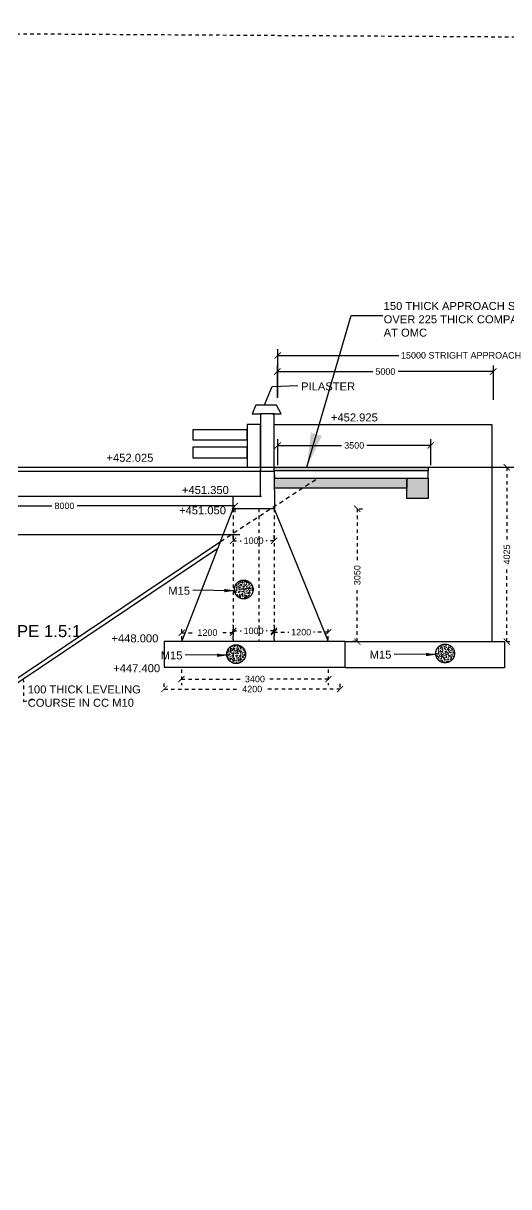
# Model space of a CAD drawing. Header units: inches. Extents: x 334 to 11487, y 381 to 10656.
# Drawn here: x 529.4 to 543.51, y 494.18 to 528.01 of the extents above; entities that cross this region are included whole.
import ezdxf

# ---------------------------------------------------------------- set-up
doc = ezdxf.new("R2010")
doc.units = ezdxf.units.IN
doc.header["$MEASUREMENT"] = 0
doc.linetypes.add('DASHDOT', pattern=[1, 0.5, -0.25, 0, -0.25])
doc.linetypes.add('HIDDEN', pattern=[9.525, 6.35, -3.175])
for name, color, linetype in [('DIMENSION', 255, 'Continuous'), ('DRAWING', 7, 'Continuous'), ('HATCH', 7, 'Continuous'), ('TEXT', 255, 'Continuous')]:
    doc.layers.add(name, color=color, linetype=linetype)
doc.layers.get('0').off()
doc.styles.get("Standard").update_dxf_attribs({"font": 'arial.ttf'})
doc.styles.add('TIMES NEW ROMAN', font='times.ttf')
doc.dimstyles.new('dig', dxfattribs={"dimtxt": 0.1875, "dimasz": 0.18, "dimexe": 0.18, "dimexo": 0.0625, "dimgap": 0.09, "dimtad": 0, "dimtih": 1, "dimtoh": 1, "dimdec": 4, "dimzin": 0, "dimdsep": 46, "dimtxsty": 'Standard', "dimblk": 'ARCHTICK', "dimcen": 0.09, "dimadec": 0, "dimazin": 0, "dimtfac": 1, "dimtdec": 4, "dimtofl": 0, "dimtmove": 0, "dimatfit": 3, "dimldrblk": 'ARCHTICK', "dimfxl": 1, "dimtolj": 1, "dimtzin": 0, "dimarcsym": 0})
doc.dimstyles.new('ISO-25', dxfattribs={"dimtxt": 0.636364, "dimasz": 1, "dimexe": 1.25, "dimexo": 0.625, "dimtad": 0, "dimtih": 1, "dimtoh": 1, "dimlfac": 100, "dimtxsty": 'TIMES NEW ROMAN', "dimcen": 2.5, "dimadec": 0, "dimazin": 0, "dimtfac": 1, "dimtmove": 0, "dimatfit": 3, "dimfxl": 1, "dimarcsym": 0})

# ---------------------------------------------------------------- blocks, each defined once
blk = doc.blocks.new('_ArchTick')
at = {"color": 0, "linetype": 'ByBlock', "const_width": 0.15}
blk.add_lwpolyline([(-0.5, -0.5), (0.5, 0.5)], dxfattribs=at)
blk = doc.blocks.new('*D36')
at = {"layer": 'Defpoints', "color": 0, "linetype": 'HIDDEN', "transparency": 16777216}
for p in [(525.647, 513.978), (535.553, 513.978), (535.553, 513.974)]:
    blk.add_point(p, dxfattribs=at)
at = {"layer": 'DIMENSION', "color": 0, "linetype": 'HIDDEN', "lineweight": -2, "transparency": 16777216}
for p, q in [((525.647, 513.974), (530.23, 513.974)), ((525.647, 513.915), (525.647, 513.794)), ((535.553, 513.974), (530.97, 513.974)), ((535.553, 513.915), (535.553, 513.794))]:
    blk.add_line(p, q, dxfattribs=at)
at = {"layer": 'DIMENSION', "color": 0, "linetype": 'HIDDEN', "lineweight": -2, "transparency": 16777216, "xscale": 0.18, "yscale": 0.18, "zscale": 0.18, "rotation": 180}
blk.add_blockref('_ArchTick', (525.647, 513.974), dxfattribs=at)
at = {"layer": 'DIMENSION', "color": 0, "linetype": 'HIDDEN', "lineweight": -2, "transparency": 16777216, "xscale": 0.18, "yscale": 0.18, "zscale": 0.18}
blk.add_blockref('_ArchTick', (535.553, 513.974), dxfattribs=at)
at = {"layer": 'DIMENSION', "color": 0, "linetype": 'HIDDEN', "transparency": 16777216, "insert": (530.6, 513.974), "char_height": 0.1875, "attachment_point": 5}
blk.add_mtext('\\A1;8000', dxfattribs=at)
blk = doc.blocks.new('*D39')
at = {"layer": 'Defpoints', "color": 0, "linetype": 'HIDDEN', "transparency": 16777216}
for p in [(541.247, 515.733), (536.798, 515.098), (541.247, 515.098)]:
    blk.add_point(p, dxfattribs=at)
at = {"layer": 'DIMENSION', "color": 0, "linetype": 'HIDDEN', "lineweight": -2, "transparency": 16777216}
for p, q in [((536.798, 515.16), (536.798, 515.913)), ((536.798, 515.733), (538.653, 515.733)), ((541.247, 515.733), (539.392, 515.733)), ((541.247, 515.16), (541.247, 515.913))]:
    blk.add_line(p, q, dxfattribs=at)
at = {"layer": 'DIMENSION', "color": 0, "linetype": 'HIDDEN', "lineweight": -2, "transparency": 16777216, "xscale": 0.18, "yscale": 0.18, "zscale": 0.18, "rotation": 180}
blk.add_blockref('_ArchTick', (536.798, 515.733), dxfattribs=at)
at = {"layer": 'DIMENSION', "color": 0, "linetype": 'HIDDEN', "lineweight": -2, "transparency": 16777216, "xscale": 0.18, "yscale": 0.18, "zscale": 0.18}
blk.add_blockref('_ArchTick', (541.247, 515.733), dxfattribs=at)
at = {"layer": 'DIMENSION', "color": 0, "linetype": 'HIDDEN', "transparency": 16777216, "insert": (539.023, 515.733), "char_height": 0.1875, "attachment_point": 5}
blk.add_mtext('\\A1;3500', dxfattribs=at)
blk = doc.blocks.new('*D41')
at = {"layer": 'Defpoints', "color": 0, "linetype": 'HIDDEN', "transparency": 16777216}
for p in [(536.801, 518.351), (547.455, 517.675), (536.801, 517.077)]:
    blk.add_point(p, dxfattribs=at)
at = {"layer": 'DIMENSION', "color": 0, "linetype": 'HIDDEN', "lineweight": -2, "transparency": 16777216}
for p, q in [((536.801, 517.139), (536.801, 518.531)), ((536.801, 518.351), (540.316, 518.351)), ((547.455, 518.351), (543.94, 518.351)), ((547.455, 517.737), (547.455, 518.531))]:
    blk.add_line(p, q, dxfattribs=at)
at = {"layer": 'DIMENSION', "color": 0, "linetype": 'HIDDEN', "lineweight": -2, "transparency": 16777216, "xscale": 0.18, "yscale": 0.18, "zscale": 0.18, "rotation": 180}
blk.add_blockref('_ArchTick', (536.801, 518.351), dxfattribs=at)
at = {"layer": 'DIMENSION', "color": 0, "linetype": 'HIDDEN', "lineweight": -2, "transparency": 16777216, "xscale": 0.18, "yscale": 0.18, "zscale": 0.18}
blk.add_blockref('_ArchTick', (547.455, 518.351), dxfattribs=at)
at = {"layer": 'DIMENSION', "color": 0, "linetype": 'HIDDEN', "transparency": 16777216, "insert": (542.128, 518.351), "char_height": 0.1875, "attachment_point": 5}
blk.add_mtext('\\A1;15000 STRIGHT APPROACH', dxfattribs=at)
blk = doc.blocks.new('*D43')
at = {"layer": 'Defpoints', "color": 0, "linetype": 'HIDDEN', "transparency": 16777216}
for p in [(543.069, 517.88), (536.79, 517.059), (543.069, 516.996)]:
    blk.add_point(p, dxfattribs=at)
at = {"layer": 'DIMENSION', "color": 0, "linetype": 'HIDDEN', "lineweight": -2, "transparency": 16777216}
for p, q in [((536.79, 517.121), (536.79, 518.06)), ((543.069, 517.058), (543.069, 518.06)), ((536.79, 517.88), (539.56, 517.88)), ((543.069, 517.88), (540.299, 517.88))]:
    blk.add_line(p, q, dxfattribs=at)
at = {"layer": 'DIMENSION', "color": 0, "linetype": 'HIDDEN', "lineweight": -2, "transparency": 16777216, "xscale": 0.18, "yscale": 0.18, "zscale": 0.18, "rotation": 180}
blk.add_blockref('_ArchTick', (536.79, 517.88), dxfattribs=at)
at = {"layer": 'DIMENSION', "color": 0, "linetype": 'HIDDEN', "lineweight": -2, "transparency": 16777216, "xscale": 0.18, "yscale": 0.18, "zscale": 0.18}
blk.add_blockref('_ArchTick', (543.069, 517.88), dxfattribs=at)
at = {"layer": 'DIMENSION', "color": 0, "linetype": 'HIDDEN', "transparency": 16777216, "insert": (539.929, 517.88), "char_height": 0.1875, "attachment_point": 5}
blk.add_mtext('\\A1;5000', dxfattribs=at)
blk = doc.blocks.new('*D58')
at = {"layer": 'Defpoints', "color": 0, "linetype": 'DASHDOT', "ltscale": 0.02, "transparency": 16777216}
for p in [(534.003, 509.281), (538.27, 509.281), (538.27, 508.939)]:
    blk.add_point(p, dxfattribs=at)
at = {"layer": 'DIMENSION', "color": 0, "linetype": 'DASHDOT', "lineweight": -2, "ltscale": 0.02, "transparency": 16777216}
for p, q in [((534.003, 509.218), (534.003, 508.759)), ((538.27, 509.218), (538.27, 508.759)), ((534.003, 508.939), (535.767, 508.939)), ((538.27, 508.939), (536.506, 508.939))]:
    blk.add_line(p, q, dxfattribs=at)
at = {"layer": 'DIMENSION', "color": 0, "linetype": 'DASHDOT', "lineweight": -2, "ltscale": 0.02, "transparency": 16777216, "xscale": 0.18, "yscale": 0.18, "zscale": 0.18, "rotation": 180}
blk.add_blockref('_ArchTick', (534.003, 508.939), dxfattribs=at)
at = {"layer": 'DIMENSION', "color": 0, "linetype": 'DASHDOT', "lineweight": -2, "ltscale": 0.02, "transparency": 16777216, "xscale": 0.18, "yscale": 0.18, "zscale": 0.18}
blk.add_blockref('_ArchTick', (538.27, 508.939), dxfattribs=at)
at = {"layer": 'DIMENSION', "color": 0, "linetype": 'DASHDOT', "ltscale": 0.02, "transparency": 16777216, "insert": (536.137, 508.939), "char_height": 0.1875, "attachment_point": 5}
blk.add_mtext('\\A1;3400', dxfattribs=at)
blk = doc.blocks.new('*D59')
at = {"layer": 'Defpoints', "color": 0, "linetype": 'DASHDOT', "ltscale": 0.02, "transparency": 16777216}
for p in [(533.501, 508.648), (538.615, 508.648), (538.615, 508.635)]:
    blk.add_point(p, dxfattribs=at)
at = {"layer": 'DIMENSION', "color": 0, "linetype": 'DASHDOT', "lineweight": -2, "ltscale": 0.02, "transparency": 16777216}
for p, q in [((533.501, 508.711), (533.501, 508.828)), ((538.615, 508.697), (538.615, 508.828)), ((533.501, 508.648), (535.685, 508.648)), ((538.615, 508.648), (536.431, 508.648))]:
    blk.add_line(p, q, dxfattribs=at)
at = {"layer": 'DIMENSION', "color": 0, "linetype": 'DASHDOT', "lineweight": -2, "ltscale": 0.02, "transparency": 16777216, "xscale": 0.18, "yscale": 0.18, "zscale": 0.18, "rotation": 180}
blk.add_blockref('_ArchTick', (533.501, 508.648), dxfattribs=at)
at = {"layer": 'DIMENSION', "color": 0, "linetype": 'DASHDOT', "lineweight": -2, "ltscale": 0.02, "transparency": 16777216, "xscale": 0.18, "yscale": 0.18, "zscale": 0.18}
blk.add_blockref('_ArchTick', (538.615, 508.648), dxfattribs=at)
at = {"layer": 'DIMENSION', "color": 0, "linetype": 'DASHDOT', "ltscale": 0.02, "transparency": 16777216, "insert": (536.058, 508.648), "char_height": 0.1875, "attachment_point": 5}
blk.add_mtext('\\A1;4200', dxfattribs=at)
blk = doc.blocks.new('*D60')
at = {"layer": 'Defpoints', "color": 0, "linetype": 'DASHDOT', "ltscale": 0.02, "transparency": 16777216}
for p in [(535.503, 510.288), (534.009, 510.028), (535.503, 510.028)]:
    blk.add_point(p, dxfattribs=at)
at = {"layer": 'DIMENSION', "color": 0, "linetype": 'DASHDOT', "lineweight": -2, "ltscale": 0.02, "transparency": 16777216}
for p, q in [((534.009, 510.091), (534.009, 510.468)), ((534.009, 510.288), (534.395, 510.288)), ((535.503, 510.288), (535.117, 510.288)), ((535.503, 510.091), (535.503, 510.468))]:
    blk.add_line(p, q, dxfattribs=at)
at = {"layer": 'DIMENSION', "color": 0, "linetype": 'DASHDOT', "lineweight": -2, "ltscale": 0.02, "transparency": 16777216, "xscale": 0.18, "yscale": 0.18, "zscale": 0.18, "rotation": 180}
blk.add_blockref('_ArchTick', (534.009, 510.288), dxfattribs=at)
at = {"layer": 'DIMENSION', "color": 0, "linetype": 'DASHDOT', "lineweight": -2, "ltscale": 0.02, "transparency": 16777216, "xscale": 0.18, "yscale": 0.18, "zscale": 0.18}
blk.add_blockref('_ArchTick', (535.503, 510.288), dxfattribs=at)
at = {"layer": 'DIMENSION', "color": 0, "linetype": 'DASHDOT', "ltscale": 0.02, "transparency": 16777216, "insert": (534.756, 510.288), "char_height": 0.1875, "attachment_point": 5}
blk.add_mtext('\\A1;1200', dxfattribs=at)
blk = doc.blocks.new('*D61')
at = {"layer": 'Defpoints', "color": 0, "linetype": 'DASHDOT', "ltscale": 0.02, "transparency": 16777216}
for p in [(536.693, 510.339), (535.503, 510.028), (536.693, 510.028)]:
    blk.add_point(p, dxfattribs=at)
at = {"layer": 'DIMENSION', "color": 0, "linetype": 'DASHDOT', "lineweight": -2, "ltscale": 0.02, "transparency": 16777216}
for p, q in [((535.503, 510.091), (535.503, 510.519)), ((536.693, 510.091), (536.693, 510.519)), ((535.503, 510.339), (535.737, 510.339)), ((536.693, 510.339), (536.459, 510.339))]:
    blk.add_line(p, q, dxfattribs=at)
at = {"layer": 'DIMENSION', "color": 0, "linetype": 'DASHDOT', "lineweight": -2, "ltscale": 0.02, "transparency": 16777216, "xscale": 0.18, "yscale": 0.18, "zscale": 0.18, "rotation": 180}
blk.add_blockref('_ArchTick', (535.503, 510.339), dxfattribs=at)
at = {"layer": 'DIMENSION', "color": 0, "linetype": 'DASHDOT', "lineweight": -2, "ltscale": 0.02, "transparency": 16777216, "xscale": 0.18, "yscale": 0.18, "zscale": 0.18}
blk.add_blockref('_ArchTick', (536.693, 510.339), dxfattribs=at)
at = {"layer": 'DIMENSION', "color": 0, "linetype": 'DASHDOT', "ltscale": 0.02, "transparency": 16777216, "insert": (536.098, 510.339), "char_height": 0.1875, "attachment_point": 5}
blk.add_mtext('\\A1;1000', dxfattribs=at)
blk = doc.blocks.new('*D62')
at = {"layer": 'Defpoints', "color": 0, "linetype": 'DASHDOT', "ltscale": 0.02, "transparency": 16777216}
for p in [(538.269, 510.303), (536.693, 510.028), (538.269, 510.028)]:
    blk.add_point(p, dxfattribs=at)
at = {"layer": 'DIMENSION', "color": 0, "linetype": 'DASHDOT', "lineweight": -2, "ltscale": 0.02, "transparency": 16777216}
for p, q in [((536.693, 510.091), (536.693, 510.483)), ((536.693, 510.303), (537.12, 510.303)), ((538.269, 510.303), (537.842, 510.303)), ((538.269, 510.091), (538.269, 510.483))]:
    blk.add_line(p, q, dxfattribs=at)
at = {"layer": 'DIMENSION', "color": 0, "linetype": 'DASHDOT', "lineweight": -2, "ltscale": 0.02, "transparency": 16777216, "xscale": 0.18, "yscale": 0.18, "zscale": 0.18, "rotation": 180}
blk.add_blockref('_ArchTick', (536.693, 510.303), dxfattribs=at)
at = {"layer": 'DIMENSION', "color": 0, "linetype": 'DASHDOT', "lineweight": -2, "ltscale": 0.02, "transparency": 16777216, "xscale": 0.18, "yscale": 0.18, "zscale": 0.18}
blk.add_blockref('_ArchTick', (538.269, 510.303), dxfattribs=at)
at = {"layer": 'DIMENSION', "color": 0, "linetype": 'DASHDOT', "ltscale": 0.02, "transparency": 16777216, "insert": (537.481, 510.303), "char_height": 0.1875, "attachment_point": 5}
blk.add_mtext('\\A1;1200', dxfattribs=at)
blk = doc.blocks.new('*D63')
at = {"layer": 'Defpoints', "color": 0, "linetype": 'DASHDOT', "ltscale": 0.02, "transparency": 16777216}
for p in [(535.503, 512.961), (536.693, 512.961), (536.693, 512.961)]:
    blk.add_point(p, dxfattribs=at)
at = {"layer": 'DIMENSION', "color": 0, "linetype": 'DASHDOT', "lineweight": -2, "ltscale": 0.02, "transparency": 16777216}
for p, q in [((535.503, 513.023), (535.503, 513.141)), ((535.503, 512.961), (535.737, 512.961)), ((536.693, 512.961), (536.459, 512.961)), ((536.693, 513.023), (536.693, 513.141))]:
    blk.add_line(p, q, dxfattribs=at)
at = {"layer": 'DIMENSION', "color": 0, "linetype": 'DASHDOT', "lineweight": -2, "ltscale": 0.02, "transparency": 16777216, "xscale": 0.18, "yscale": 0.18, "zscale": 0.18, "rotation": 180}
blk.add_blockref('_ArchTick', (535.503, 512.961), dxfattribs=at)
at = {"layer": 'DIMENSION', "color": 0, "linetype": 'DASHDOT', "lineweight": -2, "ltscale": 0.02, "transparency": 16777216, "xscale": 0.18, "yscale": 0.18, "zscale": 0.18}
blk.add_blockref('_ArchTick', (536.693, 512.961), dxfattribs=at)
at = {"layer": 'DIMENSION', "color": 0, "linetype": 'DASHDOT', "ltscale": 0.02, "transparency": 16777216, "insert": (536.098, 512.961), "char_height": 0.1875, "attachment_point": 5}
blk.add_mtext('\\A1;1000', dxfattribs=at)
blk = doc.blocks.new('*D64')
at = {"layer": 'Defpoints', "color": 0, "linetype": 'DASHDOT', "ltscale": 0.02, "transparency": 16777216}
for p in [(539.102, 513.892), (539.112, 513.892), (539.134, 510.028)]:
    blk.add_point(p, dxfattribs=at)
at = {"layer": 'DIMENSION', "color": 0, "linetype": 'DASHDOT', "lineweight": -2, "ltscale": 0.02, "transparency": 16777216}
for p, q in [((539.112, 513.892), (539.112, 512.33)), ((539.164, 513.892), (539.292, 513.892)), ((539.112, 510.028), (539.112, 511.591)), ((539.071, 510.028), (538.932, 510.028))]:
    blk.add_line(p, q, dxfattribs=at)
at = {"layer": 'DIMENSION', "color": 0, "linetype": 'DASHDOT', "lineweight": -2, "ltscale": 0.02, "transparency": 16777216, "xscale": 0.18, "yscale": 0.18, "zscale": 0.18}
for p, rotation in [((539.112, 513.892), 90), ((539.112, 510.028), 270)]:
    blk.add_blockref('_ArchTick', p, dxfattribs=dict(at, rotation=rotation))
at = {"layer": 'DIMENSION', "color": 0, "linetype": 'DASHDOT', "ltscale": 0.02, "transparency": 16777216, "insert": (539.112, 511.96), "char_height": 0.1875, "attachment_point": 5, "rotation": 90}
blk.add_mtext('\\A1;3050', dxfattribs=at)
blk = doc.blocks.new('*D65')
at = {"layer": 'Defpoints', "color": 0, "linetype": 'DASHDOT', "ltscale": 0.02, "transparency": 16777216}
for p in [(543.387, 515.098), (543.459, 515.098), (543.387, 510.028)]:
    blk.add_point(p, dxfattribs=at)
at = {"layer": 'DIMENSION', "color": 0, "linetype": 'DASHDOT', "lineweight": -2, "ltscale": 0.02, "transparency": 16777216}
for p, q in [((543.45, 515.098), (543.639, 515.098)), ((543.459, 515.098), (543.459, 512.938)), ((543.459, 510.028), (543.459, 512.189)), ((543.45, 510.028), (543.639, 510.028))]:
    blk.add_line(p, q, dxfattribs=at)
at = {"layer": 'DIMENSION', "color": 0, "linetype": 'DASHDOT', "lineweight": -2, "ltscale": 0.02, "transparency": 16777216, "xscale": 0.18, "yscale": 0.18, "zscale": 0.18}
for p, rotation in [((543.459, 515.098), 90), ((543.459, 510.028), 270)]:
    blk.add_blockref('_ArchTick', p, dxfattribs=dict(at, rotation=rotation))
at = {"layer": 'DIMENSION', "color": 0, "linetype": 'DASHDOT', "ltscale": 0.02, "transparency": 16777216, "insert": (543.459, 512.563), "char_height": 0.1875, "attachment_point": 5, "rotation": 90}
blk.add_mtext('\\A1;4025', dxfattribs=at)

msp = doc.modelspace()

# ---------------------------------------------------------------- hatches: boundary and pattern name
at = {"layer": 'HATCH', "linetype": 'HIDDEN'}
h = msp.add_hatch(dxfattribs=at)
h.set_pattern_fill('AR-CONC', color=256, scale=0.018017, style=0)
h.set_pattern_definition([(50, (0, 0), (0.129227675, -0.011305957), [0.013512636, -0.148638994]), (355, (0, 0), (-0.024998617, 0.135521312), [0.010810109, -0.118911195]), (100.451444, (0.01077, -0.00094), (0.104229058, 0.124215354), [0.011483973, -0.126323707]), (46.1842, (0, 0.03603), (0.192283246, -0.029821357), [0.020268954, -0.22295849]), (96.635635, (0.01602, 0.03355), (0.16839662, 0.175505465), [0.01722597, -0.189485667]), (351.184164, (0, 0.03603), (0.16839662, 0.175505465), [0.016215163, -0.178366793]), (21, (0.01802, 0.02703), (0.107543835, -0.072539233), [0.013512636, -0.148638994]), (326, (0.01802, 0.02703), (0.043837753, 0.13064918), [0.010810109, -0.118911195]), (71.451445, (0.02698, 0.02098), (0.151381587, 0.058109947), [0.011483973, -0.126323707]), (37.5, (0, 0), (0.0021908226, 0.059976979), [0, -0.1174698475, 0, -0.12071288, 0, -0.1193616165]), (7.5, (0, 0), (0.047396838, 0.071060558), [0, -0.0688243585, 0, -0.11476732, 0, -0.0454925406]), (327.5, (-0.040178, 0), (0.0961779757, -0.004063677), [0, -0.0450421194, 0, -0.140531413, 0, -0.1864743744]), (317.5, (-0.058194, 0), (0.105071764, 0.018035762), [0, -0.058554755, 0, -0.093327271, 0, -0.132423831])])
h.paths.add_polyline_path([(500.00432, 515.10202), (496.79595, 515.10202), (496.79595, 514.98567), (500.18321, 514.98529)])
h.paths.add_polyline_path([(501.27265, 515.10202), (500.00432, 515.10202), (500.18321, 514.98529), (501.27265, 514.98516)])
h.paths.add_polyline_path([(541.17311, 515.09798), (536.69852, 515.09798), (536.69852, 514.99335), (541.17523, 514.99188)])
h = msp.add_hatch(dxfattribs=at)
h.set_pattern_fill('AR-CONC', color=256, scale=0.018017, style=0)
h.set_pattern_definition([(50, (-3704.5352, -2446.63468), (0.1292276752, -0.0113059566), [0.0135126358, -0.148638994]), (355, (-3704.5352, -2446.63468), (-0.0249986166, 0.1355213117), [0.0108101087, -0.1189111953]), (100.4514, (-3704.52443, -2446.63562), (0.1042291547, 0.1242152728), [0.011483973, -0.126323707]), (46.1842, (-3704.5352, -2446.59864), (0.192283195, -0.029821309), [0.020268954, -0.222958491]), (96.6356, (-3704.51918, -2446.60113), (0.168396757, 0.175505334), [0.01722596, -0.18948553]), (351.1842, (-3704.5352, -2446.59864), (0.16839662, 0.1755054655), [0.016215163, -0.178366793]), (21, (-3704.51718, -2446.60765), (0.107543835, -0.0725392326), [0.0135126358, -0.148638994]), (326, (-3704.51718, -2446.60765), (0.043837753, 0.1306491797), [0.0108101087, -0.1189111953]), (71.4514, (-3704.50822, -2446.6137), (0.151381632, 0.0581098286), [0.011483973, -0.126323707]), (37.5, (-3704.5352, -2446.634677), (0.00219082262, 0.0599769789), [0, -0.1174698475, 0, -0.1207128801, 0, -0.1193616165]), (7.5, (-3704.5352, -2446.63468), (0.0473968381, 0.0710605577), [0, -0.0688243585, 0, -0.1147673203, 0, -0.0454925406]), (327.5, (-3704.575377, -2446.634677), (0.0961779757, -0.0040636769), [0, -0.0450421194, 0, -0.1405314126, 0, -0.1864743744]), (317.5, (-3704.59339, -2446.63468), (0.1050717644, 0.0180357623), [0, -0.0585547553, 0, -0.0933272715, 0, -0.1324238311])])
h.paths.add_polyline_path([(536.70282, 514.7856), (540.55602, 514.7856), (540.55602, 514.49109), (536.70282, 514.49109)])
h.paths.add_polyline_path([(540.55602, 514.7856), (541.17001, 514.7856), (541.17001, 514.19186), (540.55602, 514.19186)])
h = msp.add_hatch(dxfattribs=at)
h.set_pattern_fill('AR-CONC', color=256, scale=0.019323, style=0)
h.set_pattern_definition([(50, (-4017.83321, -2664.08344), (0.1385935166, -0.0121253616), [0.014491971, -0.1594116807]), (355, (-4017.83321, -2664.08344), (-0.026810404, 0.1453432875), [0.0115935768, -0.1275293445]), (100.4514, (-4017.82166, -2664.08445), (0.1117832155, 0.1332178377), [0.0123162798, -0.1354790818]), (46.1842, (-4017.83321, -2664.0448), (0.2062190173, -0.0319826233), [0.0217379565, -0.239117521]), (96.6356, (-4017.81603, -2664.04746), (0.180601397, 0.188225172), [0.01847442, -0.20321859]), (351.1842, (-4017.83321, -2664.0448), (0.18060125, 0.188225313), [0.017390365, -0.191294017]), (21, (-4017.81389, -2664.05446), (0.115338129, -0.0777965503), [0.014491971, -0.1594116807]), (326, (-4017.81389, -2664.05446), (0.0470149164, 0.1401180454), [0.0115935768, -0.1275293445]), (71.4514, (-4017.80428, -2664.06094), (0.1623530926, 0.062321368), [0.0123162798, -0.1354790818]), (37.5, (-4017.83321, -2664.083444), (0.0023496036, 0.0643238409), [0, -0.1259835343, 0, -0.1294616073, 0, -0.1280124102]), (7.5, (-4017.83321, -2664.083444), (0.050831948, 0.0762107077), [0, -0.0738124388, 0, -0.1230851401, 0, -0.0487896356]), (327.5, (-4017.8763, -2664.083444), (0.1031485233, -0.00435819395), [0, -0.0483065699, 0, -0.1507164981, 0, -0.1999891994]), (317.5, (-4017.89562, -2664.08344), (0.1126868938, 0.0193429133), [0, -0.0627985409, 0, -0.1000912128, 0, -0.1420213155])])
h.paths.add_polyline_path([(535.53818, 511.5431, -1), (536.08316, 511.5431, -1)])
h = msp.add_hatch(dxfattribs=at)
h.set_pattern_fill('AR-CONC', color=256, scale=0.019323, style=0)
h.set_pattern_definition([(50, (-4017.61344, -2665.9632), (0.1385935166, -0.0121253616), [0.014491971, -0.1594116807]), (355, (-4017.61344, -2665.9632), (-0.026810404, 0.1453432875), [0.0115935768, -0.1275293445]), (100.4514, (-4017.60189, -2665.96421), (0.1117832155, 0.1332178377), [0.0123162798, -0.1354790818]), (46.1842, (-4017.61344, -2665.92456), (0.2062190173, -0.0319826233), [0.0217379565, -0.239117521]), (96.6356, (-4017.59626, -2665.92722), (0.180601397, 0.188225172), [0.01847442, -0.20321859]), (351.1842, (-4017.61344, -2665.92456), (0.18060125, 0.188225313), [0.017390365, -0.191294017]), (21, (-4017.59412, -2665.93422), (0.115338129, -0.0777965503), [0.014491971, -0.1594116807]), (326, (-4017.59412, -2665.93422), (0.0470149164, 0.1401180454), [0.0115935768, -0.1275293445]), (71.4514, (-4017.58451, -2665.9407), (0.1623530926, 0.062321368), [0.0123162798, -0.1354790818]), (37.5, (-4017.61344, -2665.9632), (0.0023496036, 0.0643238409), [0, -0.1259835343, 0, -0.1294616073, 0, -0.1280124102]), (7.5, (-4017.61344, -2665.9632), (0.050831948, 0.0762107077), [0, -0.0738124388, 0, -0.1230851401, 0, -0.0487896356]), (327.5, (-4017.65653, -2665.9632), (0.1031485233, -0.00435819395), [0, -0.0483065699, 0, -0.1507164981, 0, -0.1999891994]), (317.5, (-4017.675855, -2665.9632), (0.1126868938, 0.0193429133), [0, -0.0627985409, 0, -0.1000912128, 0, -0.1420213155])])
h.paths.add_polyline_path([(535.31841, 509.66334, -1), (535.86339, 509.66334, -1)])
h = msp.add_hatch(dxfattribs=at)
h.set_pattern_fill('AR-CONC', color=256, scale=0.019323, style=0)
h.set_pattern_definition([(50, (-4023.68772, -2665.94246), (0.1385935166, -0.0121253616), [0.014491971, -0.1594116807]), (355, (-4023.68772, -2665.94246), (-0.026810404, 0.1453432875), [0.0115935768, -0.1275293445]), (100.4514, (-4023.67617, -2665.94347), (0.1117832155, 0.1332178377), [0.0123162798, -0.1354790818]), (46.1842, (-4023.68772, -2665.90381), (0.2062190173, -0.0319826233), [0.0217379565, -0.239117521]), (96.6356, (-4023.67054, -2665.90648), (0.180601397, 0.188225172), [0.01847442, -0.20321859]), (351.1842, (-4023.68772, -2665.9038), (0.18060125, 0.188225313), [0.017390365, -0.191294017]), (21, (-4023.6684, -2665.91347), (0.115338129, -0.0777965503), [0.014491971, -0.1594116807]), (326, (-4023.6684, -2665.91347), (0.0470149164, 0.1401180454), [0.0115935768, -0.1275293445]), (71.4514, (-4023.65879, -2665.91995), (0.1623530926, 0.062321368), [0.0123162798, -0.1354790818]), (37.5, (-4023.687723, -2665.942455), (0.0023496036, 0.0643238409), [0, -0.1259835343, 0, -0.1294616073, 0, -0.1280124102]), (7.5, (-4023.68772, -2665.942455), (0.050831948, 0.0762107077), [0, -0.0738124388, 0, -0.1230851401, 0, -0.0487896356]), (327.5, (-4023.73081, -2665.942455), (0.1031485233, -0.00435819395), [0, -0.0483065699, 0, -0.1507164981, 0, -0.1999891994]), (317.5, (-4023.750135, -2665.942455), (0.1126868938, 0.0193429133), [0, -0.0627985409, 0, -0.1000912128, 0, -0.1420213155])])
h.paths.add_polyline_path([(541.39269, 509.68409, -1), (541.93767, 509.68409, -1)])

# ---------------------------------------------------------------- linework, layer by layer
at = {"layer": 'DIMENSION', "ltscale": 0.02}
msp.add_lwpolyline([(536.41664, 516.91718), (536.63441, 517.44751), (537.38249, 517.47181)], dxfattribs=at)
at = {"layer": 'DRAWING', "linetype": 'DASHDOT', "ltscale": 0.01}
for p, q in [((535.50297, 513.8924), (535.50297, 510.02818)), ((536.24654, 513.8924), (536.24654, 510.02818)), ((536.69323, 513.8924), (536.69323, 510.02818))]:
    msp.add_line(p, q, dxfattribs=at)
at = {"layer": 'DRAWING', "linetype": 'DASHDOT', "ltscale": 0.02}
msp.add_lwpolyline([(480.40751, 528.00833), (579.70437, 527.39033), (579.27964, 459.14643), (479.98278, 459.76443)], close=True, dxfattribs=at)
at = {"layer": 'DRAWING'}
for points in [[(536.64454, 516.65611), (536.89618, 516.65611), (536.75979, 516.90201), (536.15995, 516.90201), (536.0538, 516.65371), (536.3309, 516.65611)], [(536.69852, 514.98516), (536.70282, 513.8924), (535.50297, 513.8924), (535.50297, 514.25271), (536.29958, 514.25271), (536.29664, 515.03144)], [(536.69323, 513.8924), (538.26896, 510.02818), (534.00883, 510.02818), (535.50297, 513.8924)]]:
    msp.add_lwpolyline(points, dxfattribs=at)
for points in [[(536.69852, 516.65611), (536.29664, 516.65611), (536.29664, 514.98516), (536.69852, 514.98516)], [(536.29664, 516.34445), (535.91303, 516.34445), (535.91303, 515.09798), (536.29664, 515.09798)], [(535.91303, 516.18301), (534.33197, 516.18301), (534.33197, 515.8929), (535.91303, 515.8929)], [(535.91303, 515.68432), (534.33183, 515.68432), (534.33183, 515.37367), (535.91303, 515.37367)]]:
    msp.add_lwpolyline(points, close=True, dxfattribs=at)
at = {"layer": 'DRAWING', "ltscale": 0.02}
for points in [[(536.69852, 516.34445), (543.02463, 516.34445)], [(496.79595, 514.98567), (496.79595, 515.10202), (501.27265, 515.10202), (535.91303, 515.09798)], [(501.67453, 514.98516), (536.29664, 514.98516)], [(536.29664, 515.09798), (541.17311, 515.09798), (541.17523, 514.99188)], [(541.17311, 515.09798), (543.02463, 515.09798), (547.53056, 515.09798), (552.32836, 514.89408)], [(502.46821, 514.25271), (536.32658, 514.25271)], [(536.69323, 513.8924), (535.50297, 513.8924)], [(502.46821, 513.13879), (535.69928, 513.13879)], [(502.79828, 513.13879), (511.78705, 507.14967), (526.72811, 507.14967), (535.06063, 512.7484)], [(503.0128, 513.13879), (511.82305, 507.26862), (526.69186, 507.26862), (535.13549, 512.94201)]]:
    msp.add_lwpolyline(points, dxfattribs=at)
at = {"layer": 'DRAWING', "linetype": 'HIDDEN'}
msp.add_lwpolyline([(543.02463, 516.34445), (543.02463, 510.02818)], dxfattribs=at)
for points in [[(541.17523, 514.99188), (536.69852, 514.99335), (536.70282, 514.7856), (541.17523, 514.7856)], [(536.70282, 514.7856), (540.55602, 514.7856), (540.55602, 514.49109), (536.70282, 514.49109)], [(540.55602, 514.7856), (541.17001, 514.7856), (541.17001, 514.19186), (540.55602, 514.19186)], [(538.76224, 510.02818), (533.50128, 510.02818), (533.50128, 509.28051), (538.76224, 509.28051)], [(538.76224, 510.02818), (543.38708, 510.02818), (543.38708, 509.26277), (538.76224, 509.26277)]]:
    msp.add_lwpolyline(points, close=True, dxfattribs=at)
at = {"layer": 'DRAWING', "linetype": 'HIDDEN', "ltscale": 0.02}
msp.add_lwpolyline([(535.13549, 512.94201), (537.96685, 514.7856)], dxfattribs=at)
at = {"layer": 'DRAWING', "linetype": 'DASHDOT', "ltscale": 0.02}
msp.add_lwpolyline([(529.40398, 508.94763), (529.41255, 508.28251), (529.79991, 508.37507)], dxfattribs=at)
at = {"layer": 'DRAWING', "linetype": 'HIDDEN'}
for centre in [(535.81067, 511.5431), (535.5909, 509.66334), (541.66518, 509.68409)]:
    msp.add_circle(centre, 0.27249, dxfattribs=at)

# ---------------------------------------------------------------- texts
at = {"layer": 'TEXT'}
for s, insert, char_height, width, attachment_point in [('150 THICK APPROACH SLAB IN RCC M30 OVER 225 THICK COMPACTED GRAVEL BASE AT OMC', (539.87868, 519.90427), 0.2326387, 7.2027839, 1), ('PILASTER', (537.47779, 517.5657), 0.232639, 1.5695429, 1), ('+452.925', (538.34486, 516.6633), 0.232639, 1.3513449, 1), ('+452.025', (531.8204, 515.49058), 0.232639, 1.3513449, 1), ('+451.350', (534.01436, 514.55372), 0.232639, 1.3513449, 1), ('+451.050', (533.9307, 513.96252), 0.232639, 1.3513449, 1), (' M15', (534.24974, 511.62446), 0.232639, 0.7118267, 3), ('SLOPE 1.5:1', (528.24238, 510.50805), 0.348958, 3.3136104, 1), ('+448.000', (531.96507, 510.23998), 0.232639, 1.3513449, 1), (' M15', (534.02997, 509.7447), 0.232639, 0.7118267, 3), (' M15', (540.10425, 509.76545), 0.232639, 0.7118267, 3), ('+447.400', (532.01674, 509.37099), 0.232639, 1.3513449, 1), ('100 THICK LEVELING COURSE IN CC M10', (529.5321, 508.75433), 0.2326387, 3.4514203, 1)]:
    msp.add_mtext(s, dxfattribs=dict(at, insert=insert, char_height=char_height, width=width, attachment_point=attachment_point))

# ---------------------------------------------------------------- dimensions: what is measured, and where the dimension line sits
at = {"layer": 'DIMENSION', "linetype": 'HIDDEN'}
for base, p1, p2, text, picture, middle in [((536.8013, 518.35125), (547.45488, 517.67464), (536.8013, 517.0767), '15000 STRIGHT APPROACH', '*D41', (542.12809, 518.35125)), ((543.06877, 517.88021), (536.78972, 517.05856), (543.06877, 516.99586), '5000', '*D43', (539.92925, 517.88021)), ((541.24742, 515.73277), (536.79806, 515.09798), (541.24742, 515.09798), '3500', '*D39', (539.02274, 515.73277)), ((535.55306, 513.97414), (525.64697, 513.97781), (535.55306, 513.97781), '8000', '*D36', (530.60002, 513.97414))]:
    dim = msp.add_linear_dim(base=base, p1=p1, p2=p2, text=text, dimstyle='dig', dxfattribs=at)
    dim.commit()
    dim.dimension.update_dxf_attribs({"geometry": picture, "text_midpoint": middle})
at = {"layer": 'DIMENSION', "linetype": 'DASHDOT', "ltscale": 0.02}
for base, p1, p2, text, picture, middle in [((543.45874, 515.09798), (543.38708, 510.02818), (543.38708, 515.09798), '4025', '*D65', (543.45874, 512.56308)), ((539.11245, 513.8924), (539.13362, 510.02818), (539.10186, 513.8924), '3050', '*D64', (539.11245, 511.96029))]:
    dim = msp.add_linear_dim(base=base, p1=p1, p2=p2, angle=90, text=text, dimstyle='dig', dxfattribs=at)
    dim.commit()
    dim.dimension.update_dxf_attribs({"geometry": picture, "text_midpoint": middle, "text_rotation": 90})
for base, p1, p2, text, picture, middle in [((536.69323, 512.96087), (535.50297, 512.96087), (536.69323, 512.96087), '1000', '*D63', (536.0981, 512.96087)), ((536.69323, 510.33851), (535.50297, 510.02818), (536.69323, 510.02818), '1000', '*D61', (536.0981, 510.33851)), ((535.50297, 510.2884), (534.00883, 510.02818), (535.50297, 510.02818), '1200', '*D60', (534.7559, 510.2884)), ((538.26896, 510.30261), (536.69323, 510.02818), (538.26896, 510.02818), '1200', '*D62', (537.48109, 510.30261)), ((538.2703, 508.93865), (534.00292, 509.28051), (538.2703, 509.28051), '3400', '*D58', (536.13661, 508.93865)), ((538.61474, 508.64814), (533.50128, 508.64814), (538.61474, 508.63494), '4200', '*D59', (536.05801, 508.64814))]:
    dim = msp.add_linear_dim(base=base, p1=p1, p2=p2, text=text, dimstyle='dig', dxfattribs=at)
    dim.commit()
    dim.dimension.update_dxf_attribs({"geometry": picture, "text_midpoint": middle})

# ---------------------------------------------------------------- leaders
at = {"layer": 'DIMENSION', "ltscale": 0.02}
msp.add_leader([(537.64417, 515.09798), (538.93052, 519.50922), (539.85764, 519.50922)], dimstyle='ISO-25', override={"dimgap": 0.625, "dimtad": 0}, dxfattribs=at)
at = {"layer": 'TEXT', "ltscale": 0.02}
for points in [[(535.55142, 511.50893), (534.3317, 511.52146)], [(535.33165, 509.62917), (534.11193, 509.6417)], [(541.40593, 509.64992), (540.18621, 509.66245)]]:
    msp.add_leader(points, dimstyle='ISO-25', override={"dimasz": 0.3, "dimgap": 0.625, "dimtad": 0}, dxfattribs=at)

doc.saveas('drawing.dxf')
